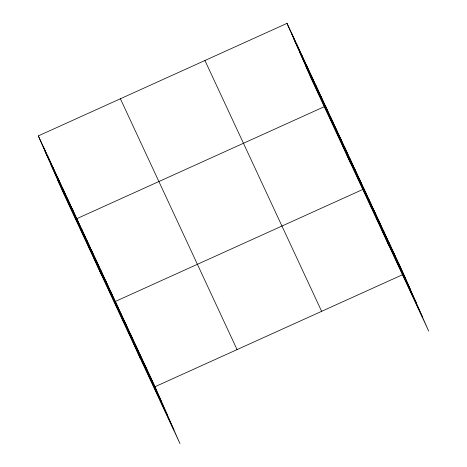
<?xml version="1.0" encoding="UTF-8"?>
<svg xmlns="http://www.w3.org/2000/svg" width="467" height="467" viewBox="0 0 467 467"><rect width="100%" height="100%" fill="white"/><g stroke="black" fill="none" stroke-linecap="round" stroke-linejoin="round"><path stroke-width="0.7" d="M38.317 135.903L155.003 386.734L179.982 443.65L63.302 192.813L38.317 135.903L287.018 23.35L403.698 274.187L428.683 331.097L311.997 80.266L287.018 23.35M155.003 386.734L403.698 274.187M293.655 38.469L410.335 289.307M299.709 52.263L416.389 303.095M305.943 66.472L422.629 317.309M204.943 60.494L321.629 311.326M120.387 98.759L237.073 349.596M44.955 151.022L161.635 401.853M51.008 164.81L167.694 415.648M57.248 179.024L173.928 429.856M398.742 263.522L405.379 278.641M393.78 252.863L400.417 267.982M388.824 242.204L395.461 257.323M383.862 231.544L390.5 246.664M378.906 220.885L385.544 236.004M373.944 210.22L380.582 225.339M368.988 199.561L375.626 214.68M389.011 245.817L364.026 188.901L115.326 301.454L140.31 358.364M359.216 178.552L365.854 193.677M354.4 168.208L361.038 183.327M349.59 157.858L356.222 172.983M344.774 147.514L351.412 162.633M339.958 137.164L346.596 152.289M335.148 126.82L341.786 141.939M330.332 116.47L336.97 131.595M350.507 163.041L325.522 106.126L76.822 218.679L101.806 275.588M320.706 95.776L327.344 110.901M315.896 85.432L322.534 100.551M311.08 75.082L317.718 90.207M306.27 64.738L312.908 79.857M301.454 54.388L308.092 69.513M296.644 44.044L303.281 59.163M291.828 33.694L298.466 48.819M150.041 376.075L156.678 391.194M145.085 365.416L151.717 380.535M140.123 354.757L146.761 369.876M135.161 344.097L141.799 359.216M130.205 333.432L136.843 348.551M125.244 322.773L131.881 337.892M120.288 312.114L126.925 327.233M110.516 291.104L117.153 306.224M105.7 280.76L112.337 295.88M100.89 270.411L107.527 285.53M96.074 260.066L102.711 275.186M91.263 249.717L97.901 264.836M86.448 239.373L93.085 254.492M81.637 229.023L88.275 244.142M72.011 208.329L78.649 223.448M67.195 197.985L73.833 213.104M62.385 187.635L69.023 202.754M57.569 177.291L64.207 192.41M52.759 166.941L59.397 182.06M47.943 156.597L54.581 171.716M43.133 146.247L49.765 161.366"/></g></svg>
